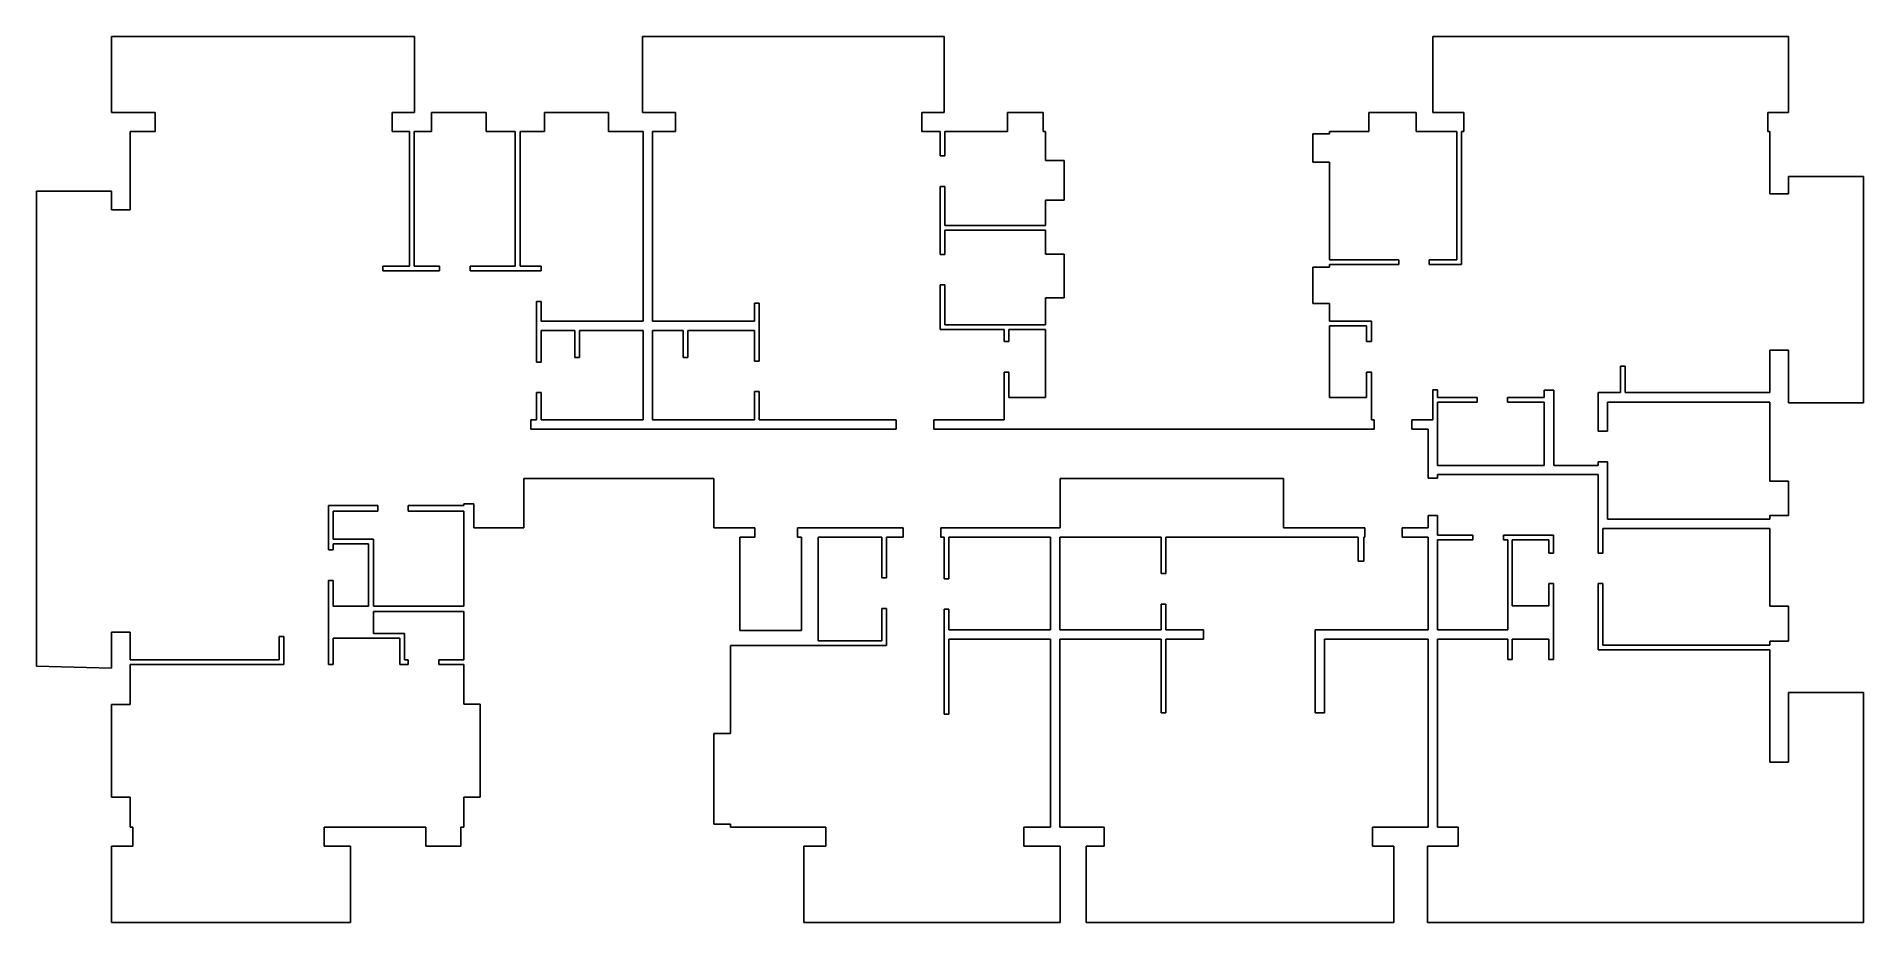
# Model space of a CAD drawing. Header units: metres. Extents: x -70 to 125, y -23 to 71.
import ezdxf

# ---------------------------------------------------------------- set-up
doc = ezdxf.new("R2010")
doc.units = ezdxf.units.M
doc.layers.add('Typical floor$Boundary', color=1, linetype='Continuous', true_color=0xff0000)

msp = doc.modelspace()

# ---------------------------------------------------------------- linework, layer by layer
at = {"layer": 'Typical floor$Boundary'}
for p, q in [((-61.96, 71.42), (-29.69, 71.42)), ((-61.96, 63.32), (-61.96, 71.42)), ((-29.69, 71.42), (-29.69, 63.32)), ((-5.44, 71.42), (26.68, 71.42)), ((-5.44, 63.32), (-5.44, 71.42)), ((26.68, 71.42), (26.68, 63.32)), ((78.69, 71.41), (116.55, 71.41)), ((78.69, 63.32), (78.69, 71.41)), ((116.55, 71.41), (116.55, 63.32)), ((-57.32, 63.32), (-61.96, 63.32)), ((-57.32, 61.32), (-57.32, 63.32)), ((-32.08, 63.32), (-32.08, 61.32)), ((-29.69, 63.32), (-32.08, 63.32)), ((-27.88, 63.32), (-22.07, 63.32)), ((-27.88, 61.32), (-27.88, 63.32)), ((-22.07, 63.32), (-22.07, 61.32)), ((-15.85, 63.32), (-9.06, 63.32)), ((-15.85, 61.32), (-15.85, 63.32)), ((-9.06, 63.32), (-9.06, 61.32)), ((-1.92, 63.32), (-5.44, 63.32)), ((-1.92, 61.32), (-1.92, 63.32)), ((24.29, 63.32), (24.29, 61.32)), ((26.68, 63.32), (24.29, 63.32)), ((33.41, 61.32), (33.41, 63.32)), ((33.41, 63.32), (37.22, 63.32)), ((37.22, 63.32), (37.22, 61.32)), ((71.88, 63.32), (76.93, 63.32)), ((71.88, 61.32), (71.88, 63.32)), ((76.93, 63.32), (76.93, 61.32)), ((81.98, 63.32), (78.69, 63.32)), ((81.98, 61.32), (81.98, 63.32)), ((114.35, 63.32), (114.35, 61.32)), ((116.55, 63.32), (114.35, 63.32)), ((-59.96, 61.32), (-57.32, 61.32)), ((-59.96, 52.96), (-59.96, 61.32)), ((-32.08, 61.32), (-30.24, 61.32)), ((-30.24, 61.32), (-30.24, 46.98)), ((-29.74, 61.32), (-27.88, 61.32)), ((-29.74, 46.98), (-29.74, 61.32)), ((-22.07, 61.32), (-18.97, 61.32)), ((-18.97, 61.32), (-18.97, 46.98)), ((-18.47, 61.32), (-15.85, 61.32)), ((-18.47, 46.98), (-18.47, 61.32)), ((-9.06, 61.32), (-5.35, 61.32)), ((-5.35, 61.32), (-5.35, 41.13)), ((-4.35, 61.32), (-1.92, 61.32)), ((-4.35, 41.13), (-4.35, 61.32)), ((24.29, 61.32), (26.25, 61.32)), ((26.25, 61.32), (26.25, 58.72)), ((26.75, 61.32), (33.41, 61.32)), ((26.75, 58.72), (26.75, 61.32)), ((37.22, 61.32), (37.46, 61.32)), ((37.46, 61.32), (37.46, 58.21)), ((65.91, 61.08), (67.69, 61.08)), ((65.91, 58.05), (65.91, 61.08)), ((67.69, 61.32), (71.88, 61.32)), ((67.69, 61.08), (67.69, 61.32)), ((76.93, 61.32), (81.25, 61.32)), ((81.25, 61.32), (81.25, 47.67)), ((81.75, 61.32), (81.98, 61.32)), ((81.75, 47.17), (81.75, 61.32)), ((114.35, 61.32), (114.55, 61.32)), ((114.55, 61.32), (114.55, 54.67)), ((26.25, 58.72), (26.75, 58.72)), ((37.46, 58.21), (39.46, 58.21)), ((39.46, 58.21), (39.46, 54.01)), ((67.69, 58.05), (65.91, 58.05)), ((67.69, 47.67), (67.69, 58.05)), ((116.55, 56.51), (124.53, 56.51)), ((116.55, 54.67), (116.55, 56.51)), ((124.53, 56.51), (124.53, 32.45)), ((-69.93, 54.97), (-61.96, 54.97)), ((-69.93, 4.4), (-69.93, 54.97)), ((-61.96, 54.97), (-61.96, 52.96)), ((26.25, 55.47), (26.25, 48.23)), ((26.75, 55.47), (26.25, 55.47)), ((26.75, 51.3), (26.75, 55.47)), ((114.55, 54.67), (116.55, 54.67)), ((-61.96, 52.96), (-59.96, 52.96)), ((37.46, 54.01), (37.46, 51.3)), ((39.46, 54.01), (37.46, 54.01)), ((37.46, 51.3), (26.75, 51.3)), ((26.75, 50.8), (37.46, 50.8)), ((26.75, 48.23), (26.75, 50.8)), ((37.46, 50.8), (37.46, 48.26)), ((-33.07, 46.98), (-33.07, 46.48)), ((-30.24, 46.98), (-33.07, 46.98)), ((-27.03, 46.98), (-29.74, 46.98)), ((-27.03, 46.48), (-27.03, 46.98)), ((-23.78, 46.98), (-23.78, 46.48)), ((-18.97, 46.98), (-23.78, 46.98)), ((-16.21, 46.98), (-18.47, 46.98)), ((-16.21, 46.48), (-16.21, 46.98)), ((26.25, 48.23), (26.75, 48.23)), ((37.46, 48.26), (39.46, 48.26)), ((39.46, 48.26), (39.46, 43.62)), ((65.91, 46.87), (67.69, 46.87)), ((65.91, 42.99), (65.91, 46.87)), ((75.07, 47.67), (67.69, 47.67)), ((67.69, 47.17), (75.07, 47.17)), ((67.69, 46.87), (67.69, 47.17)), ((75.07, 47.17), (75.07, 47.67)), ((78.32, 47.67), (78.32, 47.17)), ((81.25, 47.67), (78.32, 47.67)), ((78.32, 47.17), (81.75, 47.17)), ((-33.07, 46.48), (-27.03, 46.48)), ((-23.78, 46.48), (-16.21, 46.48)), ((26.25, 44.98), (26.25, 40.23)), ((26.75, 44.98), (26.25, 44.98)), ((26.75, 40.73), (26.75, 44.98)), ((-16.71, 43.23), (-16.71, 36.78)), ((-16.21, 43.23), (-16.71, 43.23)), ((-16.21, 41.13), (-16.21, 43.23)), ((6.5, 43.04), (6.5, 41.13)), ((7, 43.04), (6.5, 43.04)), ((7, 36.88), (7, 43.04)), ((37.46, 43.62), (37.46, 40.73)), ((39.46, 43.62), (37.46, 43.62)), ((67.69, 42.99), (65.91, 42.99)), ((67.69, 41.13), (67.69, 42.99)), ((-5.35, 41.13), (-16.21, 41.13)), ((6.5, 41.13), (-4.35, 41.13)), ((72.15, 41.13), (67.69, 41.13)), ((72.15, 38.95), (72.15, 41.13)), ((-16.21, 40.13), (-12.62, 40.13)), ((-16.21, 36.78), (-16.21, 40.13)), ((-12.62, 40.13), (-12.62, 37.26)), ((-12.12, 40.13), (-5.35, 40.13)), ((-12.12, 37.26), (-12.12, 40.13)), ((-5.35, 40.13), (-5.35, 30.62)), ((-4.35, 40.13), (-1.1, 40.13)), ((-4.35, 30.62), (-4.35, 40.13)), ((-1.1, 40.13), (-1.1, 37.26)), ((-0.61, 40.13), (6.5, 40.13)), ((-0.61, 37.26), (-0.61, 40.13)), ((6.5, 40.13), (6.5, 36.88)), ((26.25, 40.23), (33.07, 40.23)), ((37.46, 40.73), (26.75, 40.73)), ((33.07, 40.23), (33.07, 38.95)), ((33.07, 38.95), (33.57, 38.95)), ((33.57, 40.23), (37.46, 40.23)), ((33.57, 38.95), (33.57, 40.23)), ((37.46, 40.23), (37.46, 33.01)), ((67.69, 40.63), (71.65, 40.63)), ((67.69, 33), (67.69, 40.63)), ((71.65, 40.63), (71.65, 38.95)), ((71.65, 38.95), (72.15, 38.95)), ((-12.62, 37.26), (-12.12, 37.26)), ((-1.1, 37.26), (-0.61, 37.26)), ((114.55, 38.03), (114.55, 33.52)), ((116.55, 38.03), (114.55, 38.03)), ((116.55, 32.45), (116.55, 38.03)), ((-16.71, 36.78), (-16.21, 36.78)), ((6.5, 36.88), (7, 36.88)), ((33.07, 35.7), (33.07, 30.62)), ((33.57, 35.7), (33.07, 35.7)), ((33.57, 33.01), (33.57, 35.7)), ((71.65, 35.7), (71.65, 33)), ((72.15, 35.7), (71.65, 35.7)), ((72.15, 30.62), (72.15, 35.7)), ((98.68, 36.34), (98.68, 33.52)), ((99.18, 36.34), (98.68, 36.34)), ((99.18, 33.52), (99.18, 36.34)), ((-16.71, 33.53), (-16.71, 30.62)), ((-16.21, 33.53), (-16.71, 33.53)), ((-16.21, 30.62), (-16.21, 33.53)), ((6.5, 33.63), (6.5, 30.62)), ((7, 33.63), (6.5, 33.63)), ((7, 30.62), (7, 33.63)), ((78.69, 33.81), (78.69, 30.62)), ((79.19, 33.81), (78.69, 33.81)), ((79.19, 33), (79.19, 33.81)), ((90.56, 33.79), (90.56, 33)), ((91.56, 33.79), (90.56, 33.79)), ((91.56, 25.75), (91.56, 33.79)), ((96.3, 33.52), (96.3, 29.41)), ((98.68, 33.52), (96.3, 33.52)), ((114.55, 33.52), (99.18, 33.52)), ((37.46, 33.01), (33.57, 33.01)), ((71.65, 33), (67.69, 33)), ((83.4, 33), (79.19, 33)), ((79.19, 32.5), (83.4, 32.5)), ((79.19, 25.75), (79.19, 32.5)), ((83.4, 32.5), (83.4, 33)), ((86.65, 33), (86.65, 32.5)), ((90.56, 33), (86.65, 33)), ((86.65, 32.5), (90.56, 32.5)), ((90.56, 32.5), (90.56, 25.75)), ((97.3, 32.52), (114.55, 32.52)), ((97.3, 29.41), (97.3, 32.52)), ((114.55, 32.52), (114.55, 24.1)), ((124.53, 32.45), (116.55, 32.45)), ((-17.33, 30.62), (-17.33, 29.62)), ((-16.71, 30.62), (-17.33, 30.62)), ((-17.33, 29.62), (21.57, 29.62)), ((-5.35, 30.62), (-16.21, 30.62)), ((6.5, 30.62), (-4.35, 30.62)), ((21.57, 30.62), (7, 30.62)), ((21.57, 29.62), (21.57, 30.62)), ((25.57, 30.62), (25.57, 29.62)), ((33.07, 30.62), (25.57, 30.62)), ((25.57, 29.62), (72.45, 29.62)), ((72.45, 30.62), (72.15, 30.62)), ((72.45, 29.62), (72.45, 30.62)), ((76.45, 30.62), (76.45, 29.62)), ((78.69, 30.62), (76.45, 30.62)), ((76.45, 29.62), (78.19, 29.62)), ((78.19, 29.62), (78.19, 24.43)), ((96.3, 29.41), (97.3, 29.41)), ((90.56, 25.75), (79.19, 25.75)), ((96.3, 25.75), (91.56, 25.75)), ((96.3, 26.16), (96.3, 25.75)), ((97.3, 26.16), (96.3, 26.16)), ((97.3, 20.06), (97.3, 26.16)), ((-18.07, 24.38), (-18.07, 19.14)), ((2.17, 24.38), (-18.07, 24.38)), ((2.17, 19.14), (2.17, 24.38)), ((39.03, 24.38), (39.03, 19.14)), ((62.8, 24.38), (39.03, 24.38)), ((62.8, 19.14), (62.8, 24.38)), ((78.19, 24.43), (79.19, 24.43)), ((79.19, 24.79), (96.3, 24.79)), ((79.19, 24.43), (79.19, 24.79)), ((96.3, 24.79), (96.3, 16.44)), ((114.55, 24.1), (116.55, 24.1)), ((116.55, 24.1), (116.55, 20.44)), ((-38.85, 21.52), (-38.85, 16.79)), ((-33.62, 21.52), (-38.85, 21.52)), ((-33.62, 20.91), (-33.62, 21.52)), ((-30.37, 21.52), (-30.37, 20.91)), ((-24.46, 21.52), (-30.37, 21.52)), ((-24.46, 21.68), (-24.46, 21.52)), ((-23.38, 21.68), (-24.46, 21.68)), ((-23.38, 19.14), (-23.38, 21.68)), ((-38.35, 20.91), (-33.62, 20.91)), ((-38.35, 17.93), (-38.35, 20.91)), ((-30.37, 20.91), (-24.46, 20.91)), ((-24.46, 20.91), (-24.46, 10.81)), ((78.19, 20.43), (78.19, 19.14)), ((79.19, 20.43), (78.19, 20.43)), ((79.19, 18.35), (79.19, 20.43)), ((114.55, 20.06), (97.3, 20.06)), ((114.55, 20.44), (114.55, 20.06)), ((116.55, 20.44), (114.55, 20.44)), ((-34.08, 17.93), (-38.35, 17.93)), ((-34.08, 10.81), (-34.08, 17.93)), ((-18.07, 19.14), (-23.38, 19.14)), ((6.52, 19.14), (2.17, 19.14)), ((4.92, 18.14), (6.52, 18.14)), ((4.92, 8.21), (4.92, 18.14)), ((6.52, 18.14), (6.52, 19.14)), ((11.05, 19.14), (11.05, 18.14)), ((22.31, 19.14), (11.05, 19.14)), ((11.05, 18.14), (11.51, 18.14)), ((11.51, 18.14), (11.51, 8.21)), ((13.26, 18.14), (20.04, 18.14)), ((13.26, 7.11), (13.26, 18.14)), ((20.04, 18.14), (20.04, 13.8)), ((20.54, 18.14), (22.31, 18.14)), ((20.54, 13.8), (20.54, 18.14)), ((22.31, 18.14), (22.31, 19.14)), ((26.31, 19.14), (26.31, 18.14)), ((39.03, 19.14), (26.31, 19.14)), ((26.31, 18.14), (26.68, 18.14)), ((26.68, 18.14), (26.68, 13.72)), ((27.18, 18.14), (38, 18.14)), ((27.18, 13.72), (27.18, 18.14)), ((38, 18.14), (38, 8.28)), ((39, 18.14), (49.77, 18.14)), ((39, 8.28), (39, 18.14)), ((49.77, 18.14), (49.77, 14.27)), ((50.27, 18.14), (70.75, 18.14)), ((50.27, 14.27), (50.27, 18.14)), ((71.44, 19.14), (62.8, 19.14)), ((70.75, 18.14), (70.75, 15.58)), ((71.34, 18.14), (71.44, 18.14)), ((71.34, 15.58), (71.34, 18.14)), ((71.44, 18.14), (71.44, 19.14)), ((75.44, 19.14), (75.44, 18.14)), ((78.19, 19.14), (75.44, 19.14)), ((75.44, 18.14), (78.19, 18.14)), ((78.19, 18.14), (78.19, 8.28)), ((82.96, 18.35), (79.19, 18.35)), ((79.19, 17.86), (82.96, 17.86)), ((79.19, 8.28), (79.19, 17.86)), ((82.96, 17.86), (82.96, 18.35)), ((86.21, 18.35), (86.21, 17.86)), ((91.54, 18.35), (86.21, 18.35)), ((86.21, 17.86), (86.66, 17.86)), ((86.66, 17.86), (86.66, 8.28)), ((87.13, 17.86), (91.04, 17.86)), ((87.13, 10.82), (87.13, 17.86)), ((91.04, 17.86), (91.04, 16.44)), ((91.54, 16.44), (91.54, 18.35)), ((96.8, 19.06), (114.55, 19.06)), ((96.8, 16.44), (96.8, 19.06)), ((114.55, 19.06), (114.55, 10.8)), ((-38.85, 16.79), (-38.35, 16.79)), ((-38.35, 17.43), (-34.58, 17.43)), ((-38.35, 16.79), (-38.35, 17.43)), ((-34.58, 17.43), (-34.58, 10.81)), ((70.75, 15.58), (71.34, 15.58)), ((91.04, 16.44), (91.54, 16.44)), ((96.3, 16.44), (96.8, 16.44)), ((20.04, 13.8), (20.54, 13.8)), ((26.68, 13.72), (27.18, 13.72)), ((49.77, 14.27), (50.27, 14.27)), ((-38.85, 13.54), (-38.85, 4.58)), ((-38.35, 13.54), (-38.85, 13.54)), ((-38.35, 10.81), (-38.35, 13.54)), ((91.04, 13.19), (91.04, 10.82)), ((91.54, 13.19), (91.04, 13.19)), ((91.54, 5.11), (91.54, 13.19)), ((96.3, 13.19), (96.3, 6.15)), ((96.8, 13.19), (96.3, 13.19)), ((96.8, 6.65), (96.8, 13.19)), ((-34.58, 10.81), (-38.35, 10.81)), ((-24.46, 10.81), (-34.08, 10.81)), ((-34.05, 10.24), (-24.46, 10.24)), ((-34.05, 7.87), (-34.05, 10.24)), ((-24.46, 10.24), (-24.46, 5.08)), ((20.04, 10.55), (20.04, 7.11)), ((20.54, 10.55), (20.04, 10.55)), ((20.54, 6.61), (20.54, 10.55)), ((26.68, 10.47), (26.68, -0.71)), ((27.18, 10.47), (26.68, 10.47)), ((27.18, 8.28), (27.18, 10.47)), ((49.77, 11.02), (49.77, 8.28)), ((50.27, 11.02), (49.77, 11.02)), ((50.27, 8.28), (50.27, 11.02)), ((91.04, 10.82), (87.13, 10.82)), ((114.55, 10.8), (116.55, 10.8)), ((116.55, 10.8), (116.55, 7.08)), ((-61.96, 8.04), (-61.96, 4.19)), ((-59.96, 8.04), (-61.96, 8.04)), ((-59.96, 5.08), (-59.96, 8.04)), ((-30.77, 7.87), (-34.05, 7.87)), ((-30.77, 5.08), (-30.77, 7.87)), ((11.51, 8.21), (4.92, 8.21)), ((38, 8.28), (27.18, 8.28)), ((49.77, 8.28), (39, 8.28)), ((54.29, 8.28), (50.27, 8.28)), ((54.29, 7.28), (54.29, 8.28)), ((66.17, 8.28), (66.17, -0.57)), ((78.19, 8.28), (66.17, 8.28)), ((86.66, 8.28), (79.19, 8.28)), ((-44.11, 7.58), (-44.11, 5.08)), ((-43.61, 7.58), (-44.11, 7.58)), ((-43.61, 4.58), (-43.61, 7.58)), ((-38.35, 7.38), (-31.27, 7.38)), ((-38.35, 4.58), (-38.35, 7.38)), ((-31.27, 7.38), (-31.27, 4.58)), ((3.92, 6.61), (20.54, 6.61)), ((3.92, -2.77), (3.92, 6.61)), ((20.04, 7.11), (13.26, 7.11)), ((27.18, 7.28), (38, 7.28)), ((27.18, -0.71), (27.18, 7.28)), ((38, 7.28), (38, -12.74)), ((39, 7.28), (49.77, 7.28)), ((39, -12.74), (39, 7.28)), ((49.77, 7.28), (49.77, -0.57)), ((50.27, 7.28), (54.29, 7.28)), ((50.27, -0.57), (50.27, 7.28)), ((67.17, 7.28), (78.19, 7.28)), ((67.17, -0.57), (67.17, 7.28)), ((78.19, 7.28), (78.19, -12.74)), ((79.19, 7.28), (86.66, 7.28)), ((79.19, -12.74), (79.19, 7.28)), ((86.66, 7.28), (86.66, 5.11)), ((87.13, 7.28), (91.04, 7.28)), ((87.13, 5.11), (87.13, 7.28)), ((91.04, 7.28), (91.04, 5.11)), ((96.3, 6.15), (114.55, 6.15)), ((114.55, 6.65), (96.8, 6.65)), ((114.55, 7.08), (114.55, 6.65)), ((116.55, 7.08), (114.55, 7.08)), ((114.55, 6.15), (114.55, -5.81)), ((-61.96, 4.19), (-69.93, 4.4)), ((-44.11, 5.08), (-59.96, 5.08)), ((-59.96, 4.58), (-43.61, 4.58)), ((-59.96, 0.33), (-59.96, 4.58)), ((-38.85, 4.58), (-38.35, 4.58)), ((-31.27, 4.58), (-30.36, 4.58)), ((-30.36, 5.08), (-30.77, 5.08)), ((-30.36, 4.58), (-30.36, 5.08)), ((-27.11, 5.08), (-27.11, 4.58)), ((-24.46, 5.08), (-27.11, 5.08)), ((-27.11, 4.58), (-24.46, 4.58)), ((-24.46, 4.58), (-24.46, 0.36)), ((86.66, 5.11), (87.13, 5.11)), ((91.04, 5.11), (91.54, 5.11)), ((-61.96, 0.33), (-59.96, 0.33)), ((-61.96, -9.52), (-61.96, 0.33)), ((-24.46, 0.36), (-22.71, 0.36)), ((-22.71, 0.36), (-22.71, -9.53)), ((116.55, 1.6), (124.53, 1.6)), ((116.55, -5.81), (116.55, 1.6)), ((124.53, 1.6), (124.53, -22.87)), ((26.68, -0.71), (27.18, -0.71)), ((49.77, -0.57), (50.27, -0.57)), ((66.17, -0.57), (67.17, -0.57)), ((2.17, -2.77), (3.92, -2.77)), ((2.17, -12.41), (2.17, -2.77)), ((114.55, -5.81), (116.55, -5.81)), ((-59.96, -9.52), (-61.96, -9.52)), ((-59.96, -12.74), (-59.96, -9.52)), ((-24.46, -9.53), (-24.46, -12.74)), ((-22.71, -9.53), (-24.46, -9.53)), ((-59.68, -12.74), (-59.96, -12.74)), ((-59.68, -14.74), (-59.68, -12.74)), ((-39.3, -12.74), (-39.3, -14.74)), ((-28.51, -12.74), (-39.3, -12.74)), ((-28.51, -14.74), (-28.51, -12.74)), ((-24.78, -12.74), (-24.78, -14.74)), ((-24.46, -12.74), (-24.78, -12.74)), ((3.92, -12.41), (2.17, -12.41)), ((3.92, -12.74), (3.92, -12.41)), ((14.08, -12.74), (3.92, -12.74)), ((14.08, -14.74), (14.08, -12.74)), ((35.16, -12.74), (35.16, -14.74)), ((38, -12.74), (35.16, -12.74)), ((43.71, -12.74), (39, -12.74)), ((43.71, -14.74), (43.71, -12.74)), ((72.27, -12.74), (72.27, -14.74)), ((78.19, -12.74), (72.27, -12.74)), ((81.4, -12.74), (79.19, -12.74)), ((81.4, -14.74), (81.4, -12.74)), ((-61.96, -14.74), (-59.68, -14.74)), ((-61.96, -22.87), (-61.96, -14.74)), ((-39.3, -14.74), (-36.5, -14.74)), ((-36.5, -14.74), (-36.5, -22.87)), ((-24.78, -14.74), (-28.51, -14.74)), ((11.73, -14.74), (14.08, -14.74)), ((11.73, -22.87), (11.73, -14.74)), ((35.16, -14.74), (39.04, -14.74)), ((39.04, -14.74), (39.04, -22.87)), ((41.8, -14.74), (43.71, -14.74)), ((41.8, -22.87), (41.8, -14.74)), ((72.27, -14.74), (74.55, -14.74)), ((74.55, -14.74), (74.55, -22.87)), ((78.12, -14.74), (81.4, -14.74)), ((78.12, -22.87), (78.12, -14.74)), ((-36.5, -22.87), (-61.96, -22.87)), ((39.04, -22.87), (11.73, -22.87)), ((74.55, -22.87), (41.8, -22.87)), ((124.53, -22.87), (78.12, -22.87))]:
    msp.add_line(p, q, dxfattribs=at)

doc.saveas('drawing.dxf')
